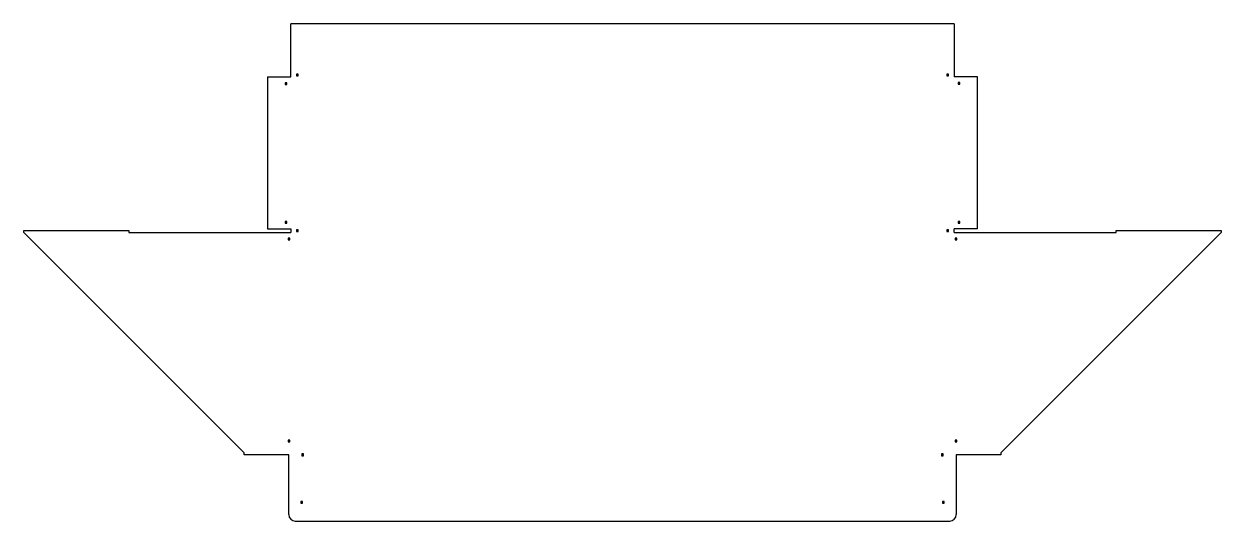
# Model space of a CAD drawing. Header units: millimetres. Extents: x 20 to 574, y 23 to 253.
import ezdxf

# ---------------------------------------------------------------- set-up
doc = ezdxf.new("R2010")
doc.units = ezdxf.units.MM

msp = doc.modelspace()

# ---------------------------------------------------------------- linework, layer by layer
at = {"color": 7, "linetype": 'Continuous', "lineweight": 25}
for p, q in [((143.51, 228.23), (143.51, 252.75)), ((450.51, 252.75), (143.51, 252.75)), ((450.51, 252.75), (450.51, 228.23)), ((132.67, 228.23), (143.51, 228.23)), ((132.67, 228.23), (132.67, 157.97)), ((146.13, 229.48), (146.13, 228.72)), ((146.89, 229.48), (146.13, 229.48)), ((146.13, 228.72), (146.89, 228.72)), ((146.89, 228.72), (146.89, 229.48)), ((447.13, 229.48), (447.13, 228.72)), ((447.89, 229.48), (447.13, 229.48)), ((447.13, 228.72), (447.89, 228.72)), ((447.89, 228.72), (447.89, 229.48)), ((461.35, 228.23), (450.51, 228.23)), ((461.35, 157.97), (461.35, 228.23)), ((140.93, 225.45), (140.93, 224.66)), ((141.71, 225.45), (140.93, 225.45)), ((140.93, 224.66), (141.71, 224.66)), ((141.71, 224.66), (141.71, 225.45)), ((452.31, 225.62), (452.31, 224.83)), ((453.09, 225.62), (452.31, 225.62)), ((452.31, 224.83), (453.09, 224.83)), ((453.09, 224.83), (453.09, 225.62)), ((140.93, 161.36), (140.93, 160.57)), ((141.71, 161.36), (140.93, 161.36)), ((141.71, 160.57), (141.71, 161.36)), ((452.31, 161.36), (452.31, 160.57)), ((453.09, 161.36), (452.31, 161.36)), ((453.09, 160.57), (453.09, 161.36)), ((20, 156.22), (20, 157.14)), ((20, 157.14), (68.59, 157.14)), ((121.99, 54.23), (20, 156.22)), ((68.59, 157.14), (68.59, 156.22)), ((68.59, 156.22), (143.51, 156.22)), ((132.67, 157.97), (143.51, 157.97)), ((140.93, 160.57), (141.71, 160.57)), ((143.51, 157.97), (143.51, 156.22)), ((146.12, 157.49), (146.12, 156.7)), ((146.9, 157.49), (146.12, 157.49)), ((146.12, 156.7), (146.9, 156.7)), ((146.9, 156.7), (146.9, 157.49)), ((447.12, 157.49), (447.12, 156.7)), ((447.9, 157.49), (447.12, 157.49)), ((447.12, 156.7), (447.9, 156.7)), ((447.9, 156.7), (447.9, 157.49)), ((461.35, 157.97), (450.51, 157.97)), ((450.51, 156.22), (450.51, 157.97)), ((450.51, 156.22), (525.43, 156.22)), ((452.31, 160.57), (453.09, 160.57)), ((574.02, 156.22), (472.03, 54.23)), ((525.43, 156.22), (525.43, 157.14)), ((525.43, 157.14), (574.02, 157.14)), ((574.02, 157.14), (574.02, 156.22)), ((142.25, 153.61), (142.25, 152.82)), ((143.03, 153.61), (142.25, 153.61)), ((142.25, 152.82), (143.03, 152.82)), ((143.03, 152.82), (143.03, 153.61)), ((450.99, 153.61), (450.99, 152.82)), ((451.77, 153.61), (450.99, 153.61)), ((450.99, 152.82), (451.77, 152.82)), ((451.77, 152.82), (451.77, 153.61)), ((142.25, 60.15), (142.25, 59.37)), ((143.03, 60.15), (142.25, 60.15)), ((142.25, 59.37), (143.03, 59.37)), ((143.03, 59.37), (143.03, 60.15)), ((450.99, 60.15), (450.99, 59.37)), ((451.77, 60.15), (450.99, 60.15)), ((450.99, 59.37), (451.77, 59.37)), ((451.77, 59.37), (451.77, 60.15)), ((121.99, 53.3), (121.99, 54.23)), ((142.58, 53.3), (121.99, 53.3)), ((142.58, 25.7), (142.58, 53.3)), ((148.65, 53.75), (148.65, 52.96)), ((149.44, 53.75), (148.65, 53.75)), ((148.65, 52.96), (149.44, 52.96)), ((149.44, 52.96), (149.44, 53.75)), ((444.58, 53.75), (444.58, 52.96)), ((445.37, 53.75), (444.58, 53.75)), ((444.58, 52.96), (445.37, 52.96)), ((445.37, 52.96), (445.37, 53.75)), ((472.03, 53.3), (451.44, 53.3)), ((451.44, 53.3), (451.44, 25.7)), ((472.03, 54.23), (472.03, 53.3)), ((148.2, 31.73), (148.2, 30.97)), ((148.96, 31.73), (148.2, 31.73)), ((148.2, 30.97), (148.96, 30.97)), ((148.96, 30.97), (148.96, 31.73)), ((445.06, 31.73), (445.06, 30.97)), ((445.82, 31.73), (445.06, 31.73)), ((445.06, 30.97), (445.82, 30.97)), ((445.82, 30.97), (445.82, 31.73)), ((145.58, 22.7), (448.44, 22.7))]:
    msp.add_line(p, q, dxfattribs=at)
for centre, start, end in [((145.58, 25.7), 180, 270), ((448.44, 25.7), 270, 0)]:
    msp.add_arc(centre, 3, start, end, dxfattribs=at)

doc.saveas('drawing.dxf')
